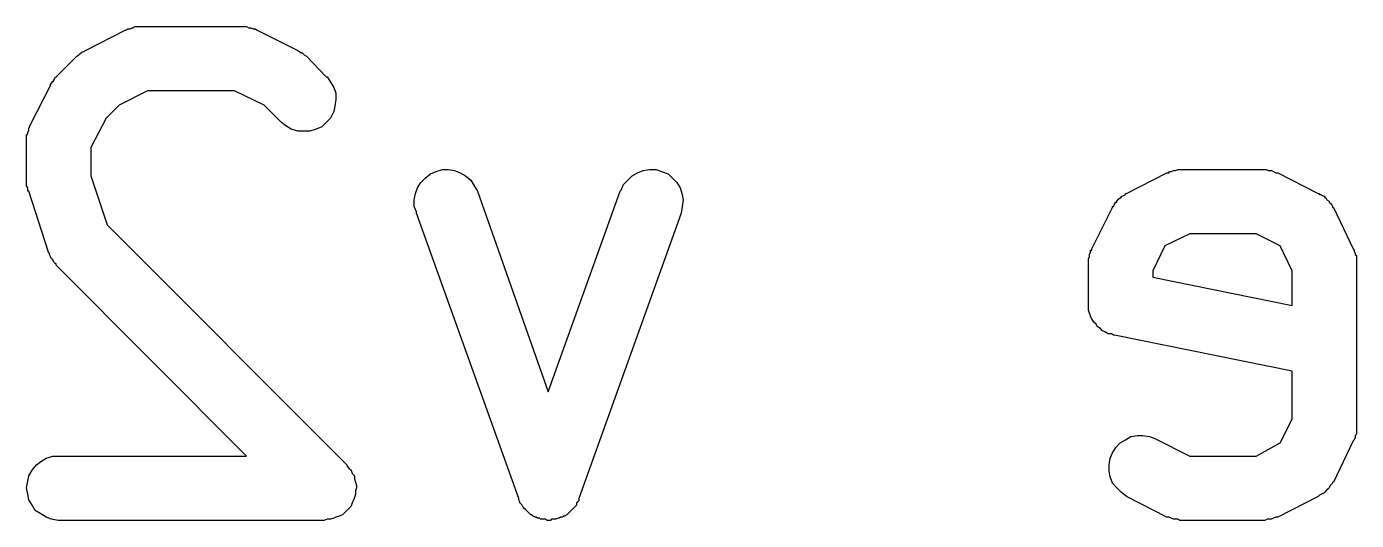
# Model space of a CAD drawing. Extents: x 15.91 to 17.39, y -11.49 to -9.94.
# Drawn here: x 15.9085 to 16.0306, y -10.3014 to -10.2561 of the extents above; entities that cross this region are included whole.
import ezdxf

# ---------------------------------------------------------------- set-up
doc = ezdxf.new("R2010")
doc.units = 0
doc.header["$MEASUREMENT"] = 0
doc.layers.add('BLACK', color=7, linetype='CONTINUOUS')

msp = doc.modelspace()

# ---------------------------------------------------------------- linework, layer by layer
at = {"layer": 'BLACK', "linetype": 'CONTINUOUS'}
for p, q in [((15.9177, -10.2564), (15.9178, -10.2563)), ((15.9178, -10.2563), (15.918, -10.2563)), ((15.918, -10.2563), (15.9182, -10.2562)), ((15.9182, -10.2562), (15.9183, -10.2562)), ((15.9183, -10.2562), (15.9184, -10.2561)), ((15.9184, -10.2561), (15.9186, -10.2561)), ((15.9186, -10.2561), (15.9188, -10.2561)), ((15.9188, -10.2561), (15.9189, -10.2561)), ((15.9189, -10.2561), (15.919, -10.2561)), ((15.919, -10.2561), (15.9283, -10.2561)), ((15.9283, -10.2561), (15.9284, -10.2561)), ((15.9284, -10.2561), (15.9285, -10.2561)), ((15.9285, -10.2561), (15.9285, -10.2561)), ((15.9285, -10.2561), (15.9287, -10.2561)), ((15.9287, -10.2561), (15.9289, -10.2562)), ((15.9289, -10.2562), (15.929, -10.2562)), ((15.929, -10.2562), (15.9291, -10.2562)), ((15.9291, -10.2562), (15.9293, -10.2563)), ((15.9293, -10.2563), (15.9295, -10.2563)), ((15.9295, -10.2563), (15.9296, -10.2564)), ((15.9139, -10.2583), (15.9176, -10.2564)), ((15.9176, -10.2564), (15.9177, -10.2564)), ((15.9177, -10.2564), (15.9177, -10.2564)), ((15.9296, -10.2564), (15.9296, -10.2564)), ((15.9296, -10.2564), (15.9334, -10.2583)), ((15.9112, -10.2607), (15.9131, -10.2588)), ((15.9131, -10.2588), (15.9133, -10.2587)), ((15.9131, -10.2588), (15.9131, -10.2588)), ((15.9133, -10.2587), (15.9134, -10.2586)), ((15.9134, -10.2586), (15.9135, -10.2585)), ((15.9135, -10.2585), (15.9136, -10.2584)), ((15.9136, -10.2584), (15.9137, -10.2584)), ((15.9137, -10.2584), (15.9139, -10.2583)), ((15.9334, -10.2583), (15.9334, -10.2583)), ((15.9334, -10.2583), (15.9336, -10.2584)), ((15.9336, -10.2584), (15.9337, -10.2585)), ((15.9337, -10.2585), (15.9338, -10.2585)), ((15.9338, -10.2585), (15.9339, -10.2586)), ((15.9339, -10.2586), (15.934, -10.2587)), ((15.934, -10.2587), (15.9342, -10.2588)), ((15.9342, -10.2588), (15.936, -10.2607)), ((15.9108, -10.2613), (15.9109, -10.2611)), ((15.9109, -10.2611), (15.911, -10.2611)), ((15.911, -10.261), (15.9111, -10.2608)), ((15.911, -10.2611), (15.911, -10.261)), ((15.9111, -10.2608), (15.9112, -10.2607)), ((15.936, -10.2607), (15.9361, -10.2607)), ((15.9361, -10.2607), (15.9364, -10.2612)), ((15.9364, -10.2612), (15.9367, -10.2617)), ((15.9088, -10.2652), (15.9107, -10.2615)), ((15.9107, -10.2614), (15.9108, -10.2613)), ((15.9107, -10.2615), (15.9107, -10.2614)), ((15.9196, -10.262), (15.917, -10.2633)), ((15.9276, -10.262), (15.9196, -10.262)), ((15.9303, -10.2633), (15.9276, -10.262)), ((15.9367, -10.2617), (15.9369, -10.2622)), ((15.9369, -10.2622), (15.9369, -10.2628)), ((15.917, -10.2633), (15.9158, -10.2645)), ((15.9319, -10.2649), (15.9303, -10.2633)), ((15.9368, -10.2634), (15.9367, -10.2639)), ((15.9369, -10.2628), (15.9368, -10.2634)), ((15.9158, -10.2645), (15.9144, -10.2672)), ((15.9323, -10.2652), (15.9319, -10.2649)), ((15.936, -10.2649), (15.9356, -10.2653)), ((15.9364, -10.2645), (15.936, -10.2649)), ((15.9367, -10.2639), (15.9364, -10.2645)), ((15.9085, -10.2661), (15.9086, -10.2659)), ((15.9085, -10.2663), (15.9085, -10.2661)), ((15.9086, -10.2658), (15.9087, -10.2656)), ((15.9086, -10.2659), (15.9086, -10.2658)), ((15.9086, -10.2658), (15.9086, -10.2658)), ((15.9087, -10.2654), (15.9088, -10.2653)), ((15.9087, -10.2656), (15.9087, -10.2654)), ((15.9088, -10.2653), (15.9088, -10.2652)), ((15.9328, -10.2655), (15.9323, -10.2652)), ((15.9334, -10.2657), (15.9328, -10.2655)), ((15.9339, -10.2657), (15.9334, -10.2657)), ((15.9345, -10.2657), (15.9339, -10.2657)), ((15.9351, -10.2655), (15.9345, -10.2657)), ((15.9356, -10.2653), (15.9351, -10.2655)), ((15.9085, -10.2664), (15.9085, -10.2663)), ((15.9085, -10.2665), (15.9085, -10.2664)), ((15.9085, -10.2703), (15.9085, -10.2665)), ((15.9085, -10.2665), (15.9085, -10.2665)), ((15.9144, -10.2672), (15.9144, -10.2698)), ((15.9144, -10.2698), (15.9159, -10.2743)), ((15.9451, -10.27), (15.9456, -10.2696)), ((15.9456, -10.2696), (15.9461, -10.2694)), ((15.9461, -10.2694), (15.9467, -10.2692)), ((15.9467, -10.2692), (15.9472, -10.2692)), ((15.9472, -10.2692), (15.9478, -10.2693)), ((15.9478, -10.2693), (15.9483, -10.2695)), ((15.9483, -10.2695), (15.9488, -10.2698)), ((15.9488, -10.2698), (15.9493, -10.2702)), ((15.9637, -10.2702), (15.9641, -10.2698)), ((15.9641, -10.2698), (15.9646, -10.2695)), ((15.9646, -10.2695), (15.9651, -10.2693)), ((15.9651, -10.2693), (15.9657, -10.2692)), ((15.9657, -10.2692), (15.9663, -10.2692)), ((15.9663, -10.2692), (15.9668, -10.2694)), ((15.9668, -10.2694), (15.9674, -10.2696)), ((15.9674, -10.2696), (15.9678, -10.27)), ((16.0095, -10.2714), (16.0132, -10.2695)), ((16.0132, -10.2695), (16.0133, -10.2695)), ((16.0133, -10.2695), (16.0134, -10.2695)), ((16.0134, -10.2695), (16.0134, -10.2694)), ((16.0134, -10.2694), (16.0136, -10.2694)), ((16.0136, -10.2694), (16.0138, -10.2693)), ((16.0138, -10.2693), (16.0139, -10.2693)), ((16.0139, -10.2693), (16.014, -10.2693)), ((16.014, -10.2693), (16.0142, -10.2692)), ((16.0142, -10.2692), (16.0144, -10.2692)), ((16.0144, -10.2692), (16.0145, -10.2692)), ((16.0145, -10.2692), (16.0146, -10.2692)), ((16.0146, -10.2692), (16.0221, -10.2692)), ((16.0221, -10.2692), (16.0222, -10.2692)), ((16.0221, -10.2692), (16.0221, -10.2692)), ((16.0222, -10.2692), (16.0223, -10.2692)), ((16.0223, -10.2692), (16.0225, -10.2693)), ((16.0225, -10.2693), (16.0227, -10.2693)), ((16.0227, -10.2693), (16.0228, -10.2693)), ((16.0228, -10.2693), (16.0228, -10.2693)), ((16.0228, -10.2693), (16.023, -10.2694)), ((16.023, -10.2694), (16.0232, -10.2695)), ((16.0232, -10.2695), (16.0233, -10.2695)), ((16.0233, -10.2695), (16.0234, -10.2695)), ((16.0234, -10.2695), (16.0271, -10.2714)), ((15.9085, -10.2705), (15.9085, -10.2703)), ((15.9085, -10.2706), (15.9085, -10.2705)), ((15.9085, -10.2707), (15.9085, -10.2706)), ((15.9086, -10.2709), (15.9085, -10.2707)), ((15.9086, -10.271), (15.9086, -10.2709)), ((15.9086, -10.2712), (15.9086, -10.271)), ((15.9442, -10.2714), (15.9444, -10.2709)), ((15.9444, -10.2709), (15.9447, -10.2704)), ((15.9447, -10.2704), (15.9451, -10.27)), ((15.9493, -10.2702), (15.9496, -10.2707)), ((15.9496, -10.2707), (15.9499, -10.2712)), ((15.9631, -10.2711), (15.9633, -10.2706)), ((15.9633, -10.2706), (15.9637, -10.2702)), ((15.9678, -10.27), (15.9682, -10.2704)), ((15.9682, -10.2704), (15.9685, -10.2709)), ((15.9685, -10.2709), (15.9687, -10.2715)), ((15.9087, -10.2712), (15.9086, -10.2712)), ((15.9105, -10.2768), (15.9087, -10.2712)), ((15.9441, -10.272), (15.9442, -10.2714)), ((15.9441, -10.2726), (15.9441, -10.272)), ((15.9499, -10.2712), (15.9564, -10.2896)), ((15.9564, -10.2896), (15.963, -10.2712)), ((15.963, -10.2712), (15.9631, -10.2711)), ((15.9687, -10.2715), (15.9688, -10.272)), ((15.9688, -10.272), (15.9687, -10.2726)), ((16.0084, -10.2724), (16.0085, -10.2722)), ((16.0085, -10.2722), (16.0086, -10.2722)), ((16.0086, -10.2721), (16.0088, -10.2719)), ((16.0086, -10.2722), (16.0086, -10.2721)), ((16.0088, -10.2719), (16.0089, -10.2718)), ((16.0089, -10.2718), (16.009, -10.2718)), ((16.009, -10.2717), (16.0092, -10.2716)), ((16.009, -10.2718), (16.009, -10.2717)), ((16.0092, -10.2716), (16.0094, -10.2715)), ((16.0094, -10.2715), (16.0094, -10.2714)), ((16.0094, -10.2714), (16.0095, -10.2714)), ((16.0271, -10.2714), (16.0272, -10.2714)), ((16.0272, -10.2714), (16.0272, -10.2715)), ((16.0272, -10.2715), (16.0273, -10.2715)), ((16.0273, -10.2715), (16.0275, -10.2716)), ((16.0275, -10.2716), (16.0277, -10.2717)), ((16.0277, -10.2717), (16.0277, -10.2718)), ((16.0277, -10.2718), (16.0278, -10.2718)), ((16.0278, -10.2718), (16.0279, -10.272)), ((16.0279, -10.272), (16.0281, -10.2721)), ((16.0281, -10.2721), (16.0281, -10.2722)), ((16.0281, -10.2722), (16.0281, -10.2722)), ((16.0281, -10.2722), (16.0283, -10.2724)), ((15.9443, -10.2731), (15.9441, -10.2726)), ((15.9443, -10.2732), (15.9443, -10.2731)), ((15.9537, -10.2994), (15.9443, -10.2732)), ((15.9686, -10.2732), (15.9592, -10.2994)), ((15.9687, -10.2726), (15.9686, -10.2732)), ((16.0063, -10.2765), (16.0082, -10.2727)), ((16.0082, -10.2727), (16.0082, -10.2726)), ((16.0082, -10.2726), (16.0083, -10.2726)), ((16.0082, -10.2727), (16.0082, -10.2727)), ((16.0083, -10.2726), (16.0084, -10.2724)), ((16.0283, -10.2724), (16.0284, -10.2726)), ((16.0284, -10.2726), (16.0284, -10.2727)), ((16.0284, -10.2727), (16.0285, -10.2727)), ((16.0285, -10.2727), (16.0303, -10.2765)), ((15.9159, -10.2743), (15.9379, -10.2963)), ((16.0153, -10.2751), (16.013, -10.2762)), ((16.0214, -10.2751), (16.0153, -10.2751)), ((16.0236, -10.2762), (16.0214, -10.2751)), ((15.9106, -10.2769), (15.9105, -10.2768)), ((15.9106, -10.277), (15.9106, -10.2769)), ((15.9107, -10.2772), (15.9106, -10.277)), ((16.0061, -10.277), (16.0062, -10.2768)), ((16.0061, -10.2771), (16.0061, -10.277)), ((16.0061, -10.2772), (16.0061, -10.2771)), ((16.0062, -10.2768), (16.0062, -10.2766)), ((16.0062, -10.2766), (16.0063, -10.2766)), ((16.0063, -10.2766), (16.0063, -10.2765)), ((16.013, -10.2762), (16.0119, -10.2785)), ((16.0247, -10.2785), (16.0236, -10.2762)), ((16.0303, -10.2765), (16.0303, -10.2765)), ((16.0303, -10.2765), (16.0304, -10.2766)), ((16.0304, -10.2766), (16.0304, -10.2767)), ((16.0304, -10.2767), (16.0305, -10.2769)), ((16.0305, -10.2769), (16.0305, -10.277)), ((16.0305, -10.277), (16.0306, -10.2771)), ((16.0306, -10.2771), (16.0306, -10.2772)), ((15.9108, -10.2774), (15.9107, -10.2772)), ((15.9109, -10.2775), (15.9108, -10.2774)), ((15.9108, -10.2774), (15.9108, -10.2774)), ((15.911, -10.2777), (15.9109, -10.2775)), ((15.9111, -10.2778), (15.911, -10.2777)), ((15.9112, -10.2779), (15.9111, -10.2778)), ((15.9112, -10.278), (15.9112, -10.2779)), ((15.9287, -10.2955), (15.9112, -10.278)), ((15.9112, -10.278), (15.9112, -10.278)), ((16.006, -10.2774), (16.0061, -10.2772)), ((16.006, -10.2776), (16.006, -10.2774)), ((16.006, -10.2777), (16.006, -10.2776)), ((16.006, -10.2778), (16.006, -10.2777)), ((16.006, -10.2777), (16.006, -10.2777)), ((16.006, -10.2815), (16.006, -10.2778)), ((16.0306, -10.2772), (16.0306, -10.2774)), ((16.0306, -10.2774), (16.0306, -10.2776)), ((16.0306, -10.2776), (16.0306, -10.2777)), ((16.0306, -10.2777), (16.0306, -10.2778)), ((16.0306, -10.2778), (16.0306, -10.2928)), ((16.0119, -10.2785), (16.0119, -10.2791)), ((16.0119, -10.2791), (16.0247, -10.2817)), ((16.0247, -10.2817), (16.0247, -10.2785)), ((16.006, -10.2818), (16.006, -10.2815)), ((16.006, -10.2821), (16.006, -10.2818)), ((16.0061, -10.2824), (16.006, -10.2821)), ((16.006, -10.2821), (16.006, -10.2821)), ((16.006, -10.2821), (16.006, -10.2821)), ((16.0062, -10.2826), (16.0061, -10.2824)), ((16.0062, -10.2827), (16.0062, -10.2826)), ((16.0063, -10.2829), (16.0062, -10.2827)), ((16.0062, -10.2827), (16.0062, -10.2827)), ((16.0065, -10.2832), (16.0063, -10.2829)), ((16.0067, -10.2834), (16.0065, -10.2832)), ((16.0065, -10.2832), (16.0065, -10.2832)), ((16.0065, -10.2832), (16.0065, -10.2832)), ((16.0068, -10.2836), (16.0067, -10.2834)), ((16.0071, -10.2838), (16.0068, -10.2836)), ((16.0068, -10.2836), (16.0068, -10.2836)), ((16.0068, -10.2836), (16.0068, -10.2836)), ((16.0073, -10.284), (16.0071, -10.2838)), ((16.0075, -10.2841), (16.0073, -10.284)), ((16.0073, -10.284), (16.0073, -10.284)), ((16.0073, -10.284), (16.0073, -10.284)), ((16.0078, -10.2843), (16.0075, -10.2841)), ((16.0081, -10.2843), (16.0078, -10.2843)), ((16.0078, -10.2843), (16.0078, -10.2843)), ((16.0078, -10.2843), (16.0078, -10.2843)), ((16.0083, -10.2844), (16.0081, -10.2843)), ((16.0084, -10.2844), (16.0083, -10.2844)), ((16.0083, -10.2844), (16.0083, -10.2844)), ((16.0083, -10.2844), (16.0083, -10.2844)), ((16.0083, -10.2844), (16.0083, -10.2844)), ((16.0247, -10.2877), (16.0084, -10.2844)), ((16.0247, -10.2921), (16.0247, -10.2877)), ((16.0236, -10.2943), (16.0247, -10.2921)), ((16.0306, -10.2928), (16.0306, -10.2928)), ((16.0306, -10.2928), (16.0306, -10.2929)), ((16.0306, -10.2929), (16.0306, -10.293)), ((16.0306, -10.293), (16.0306, -10.2932)), ((16.0089, -10.2943), (16.0094, -10.294)), ((16.0094, -10.294), (16.0099, -10.2937)), ((16.0099, -10.2937), (16.0105, -10.2936)), ((16.0105, -10.2936), (16.011, -10.2936)), ((16.011, -10.2936), (16.0116, -10.2937)), ((16.0116, -10.2937), (16.0121, -10.2939)), ((16.0121, -10.2939), (16.0153, -10.2955)), ((16.0303, -10.2941), (16.0285, -10.2979)), ((16.0304, -10.294), (16.0303, -10.2941)), ((16.0305, -10.2938), (16.0304, -10.294)), ((16.0304, -10.294), (16.0304, -10.294)), ((16.0306, -10.2935), (16.0305, -10.2936)), ((16.0305, -10.2936), (16.0305, -10.2938)), ((16.0306, -10.2932), (16.0306, -10.2934)), ((16.0306, -10.2934), (16.0306, -10.2935)), ((16.008, -10.2957), (16.0082, -10.2952)), ((16.0082, -10.2952), (16.0085, -10.2947)), ((16.0085, -10.2947), (16.0089, -10.2943)), ((16.0214, -10.2955), (16.0236, -10.2943)), ((15.909, -10.2968), (15.9094, -10.2963)), ((15.9094, -10.2963), (15.9098, -10.296)), ((15.9098, -10.296), (15.9103, -10.2957)), ((15.9103, -10.2957), (15.9109, -10.2955)), ((15.9109, -10.2955), (15.9115, -10.2955)), ((15.9115, -10.2955), (15.9287, -10.2955)), ((15.9379, -10.2963), (15.9379, -10.2963)), ((15.9379, -10.2963), (15.9379, -10.2963)), ((15.9379, -10.2963), (15.9379, -10.2963)), ((15.9379, -10.2963), (15.9379, -10.2964)), ((15.9379, -10.2964), (15.9381, -10.2966)), ((15.9381, -10.2966), (15.9383, -10.2968)), ((16.0079, -10.2963), (16.008, -10.2957)), ((16.0079, -10.2969), (16.0079, -10.2963)), ((16.0153, -10.2955), (16.0214, -10.2955)), ((15.9085, -10.2984), (15.9086, -10.2978)), ((15.9086, -10.2978), (15.9087, -10.2973)), ((15.9087, -10.2973), (15.909, -10.2968)), ((15.9383, -10.2968), (15.9383, -10.2968)), ((15.9383, -10.2968), (15.9383, -10.2968)), ((15.9383, -10.2968), (15.9384, -10.2971)), ((15.9384, -10.2971), (15.9386, -10.2973)), ((15.9386, -10.2973), (15.9386, -10.2973)), ((15.9386, -10.2973), (15.9386, -10.2973)), ((15.9386, -10.2973), (15.9386, -10.2976)), ((15.9386, -10.2976), (15.9387, -10.2979)), ((15.9387, -10.2979), (15.9387, -10.2979)), ((15.9387, -10.2979), (15.9387, -10.2979)), ((15.9387, -10.2979), (15.9388, -10.2982)), ((16.008, -10.2974), (16.0079, -10.2969)), ((16.0082, -10.298), (16.008, -10.2974)), ((16.0285, -10.2979), (16.0284, -10.2979)), ((16.0284, -10.2979), (16.0284, -10.2979)), ((16.0284, -10.2979), (16.0284, -10.298)), ((15.9086, -10.299), (15.9085, -10.2984)), ((15.9087, -10.2995), (15.9086, -10.299)), ((15.9387, -10.299), (15.9386, -10.2993)), ((15.9388, -10.2984), (15.9387, -10.2987)), ((15.9387, -10.2987), (15.9387, -10.299)), ((15.9387, -10.299), (15.9387, -10.299)), ((15.9387, -10.299), (15.9387, -10.299)), ((15.9388, -10.2982), (15.9388, -10.2984)), ((15.9388, -10.2984), (15.9388, -10.2984)), ((15.9388, -10.2984), (15.9388, -10.2984)), ((16.0086, -10.2984), (16.0082, -10.298)), ((16.009, -10.2988), (16.0086, -10.2984)), ((16.0095, -10.2992), (16.009, -10.2988)), ((16.0272, -10.2991), (16.0271, -10.2992)), ((16.0274, -10.299), (16.0272, -10.2991)), ((16.0272, -10.2991), (16.0272, -10.2991)), ((16.0276, -10.2989), (16.0274, -10.299)), ((16.0277, -10.2988), (16.0276, -10.2989)), ((16.0279, -10.2986), (16.0277, -10.2988)), ((16.0277, -10.2988), (16.0277, -10.2988)), ((16.028, -10.2985), (16.0279, -10.2986)), ((16.0281, -10.2984), (16.028, -10.2985)), ((16.0282, -10.2982), (16.0281, -10.2984)), ((16.0281, -10.2984), (16.0281, -10.2984)), ((16.0284, -10.298), (16.0282, -10.2982)), ((15.909, -10.3), (15.9087, -10.2995)), ((15.9093, -10.3005), (15.909, -10.3)), ((15.9381, -10.3003), (15.9379, -10.3005)), ((15.9383, -10.3001), (15.9381, -10.3003)), ((15.9384, -10.2998), (15.9383, -10.3001)), ((15.9383, -10.3001), (15.9383, -10.3001)), ((15.9383, -10.3001), (15.9383, -10.3001)), ((15.9385, -10.2996), (15.9384, -10.2998)), ((15.9386, -10.2993), (15.9385, -10.2996)), ((15.9385, -10.2996), (15.9385, -10.2996)), ((15.9385, -10.2996), (15.9385, -10.2996)), ((15.9537, -10.2995), (15.9537, -10.2994)), ((15.9538, -10.2997), (15.9537, -10.2995)), ((15.9538, -10.2998), (15.9538, -10.2997)), ((15.9539, -10.2999), (15.9538, -10.2998)), ((15.954, -10.3), (15.9539, -10.2999)), ((15.9541, -10.3002), (15.954, -10.3)), ((15.9542, -10.3003), (15.9541, -10.3002)), ((15.9543, -10.3004), (15.9542, -10.3003)), ((15.9587, -10.3003), (15.9586, -10.3004)), ((15.9588, -10.3002), (15.9587, -10.3003)), ((15.9589, -10.3001), (15.9588, -10.3002)), ((15.959, -10.3), (15.9589, -10.3001)), ((15.9591, -10.2997), (15.959, -10.2998)), ((15.959, -10.2998), (15.959, -10.3)), ((15.9592, -10.2996), (15.9591, -10.2997)), ((15.9592, -10.2994), (15.9592, -10.2994)), ((15.9592, -10.2994), (15.9592, -10.2996)), ((16.0132, -10.3011), (16.0095, -10.2992)), ((16.0095, -10.2992), (16.0095, -10.2992)), ((16.0271, -10.2992), (16.0234, -10.3011)), ((15.9098, -10.3008), (15.9093, -10.3005)), ((15.9103, -10.3011), (15.9098, -10.3008)), ((15.9108, -10.3013), (15.9103, -10.3011)), ((15.9114, -10.3014), (15.9108, -10.3013)), ((15.9115, -10.3014), (15.9114, -10.3014)), ((15.9358, -10.3014), (15.9115, -10.3014)), ((15.9361, -10.3013), (15.9358, -10.3014)), ((15.9364, -10.3013), (15.9361, -10.3013)), ((15.9367, -10.3012), (15.9364, -10.3013)), ((15.9364, -10.3013), (15.9364, -10.3013)), ((15.9364, -10.3013), (15.9364, -10.3013)), ((15.9369, -10.3011), (15.9367, -10.3012)), ((15.9372, -10.301), (15.9369, -10.3011)), ((15.9369, -10.3011), (15.9369, -10.3011)), ((15.9369, -10.3011), (15.9369, -10.3011)), ((15.9375, -10.3009), (15.9372, -10.301)), ((15.9377, -10.3007), (15.9375, -10.3009)), ((15.9375, -10.3009), (15.9375, -10.3009)), ((15.9375, -10.3009), (15.9375, -10.3009)), ((15.9379, -10.3005), (15.9377, -10.3007)), ((15.9379, -10.3005), (15.9379, -10.3005)), ((15.9379, -10.3005), (15.9379, -10.3005)), ((15.9544, -10.3005), (15.9543, -10.3004)), ((15.9545, -10.3006), (15.9544, -10.3005)), ((15.9546, -10.3007), (15.9545, -10.3006)), ((15.9547, -10.3008), (15.9546, -10.3007)), ((15.9548, -10.3009), (15.9547, -10.3008)), ((15.9549, -10.3009), (15.9548, -10.3009)), ((15.955, -10.301), (15.9549, -10.3009)), ((15.9552, -10.3011), (15.955, -10.301)), ((15.9553, -10.3011), (15.9552, -10.3011)), ((15.9554, -10.3012), (15.9553, -10.3011)), ((15.9556, -10.3012), (15.9554, -10.3012)), ((15.9557, -10.3013), (15.9556, -10.3012)), ((15.9559, -10.3013), (15.9557, -10.3013)), ((15.956, -10.3013), (15.9559, -10.3013)), ((15.9561, -10.3013), (15.956, -10.3013)), ((15.9563, -10.3014), (15.9561, -10.3013)), ((15.9564, -10.3014), (15.9563, -10.3014)), ((15.9566, -10.3014), (15.9564, -10.3014)), ((15.9567, -10.3013), (15.9566, -10.3014)), ((15.9569, -10.3013), (15.9567, -10.3013)), ((15.957, -10.3013), (15.9569, -10.3013)), ((15.9571, -10.3013), (15.957, -10.3013)), ((15.9573, -10.3012), (15.9571, -10.3013)), ((15.9574, -10.3012), (15.9573, -10.3012)), ((15.9575, -10.3011), (15.9574, -10.3012)), ((15.9577, -10.3011), (15.9575, -10.3011)), ((15.9578, -10.301), (15.9577, -10.3011)), ((15.9579, -10.301), (15.9578, -10.301)), ((15.9581, -10.3009), (15.9579, -10.301)), ((15.9582, -10.3008), (15.9581, -10.3009)), ((15.9583, -10.3007), (15.9582, -10.3008)), ((15.9584, -10.3006), (15.9583, -10.3007)), ((15.9585, -10.3005), (15.9584, -10.3006)), ((15.9586, -10.3004), (15.9585, -10.3005)), ((16.0133, -10.3011), (16.0132, -10.3011)), ((16.0134, -10.3011), (16.0133, -10.3011)), ((16.0136, -10.3012), (16.0134, -10.3011)), ((16.0138, -10.3013), (16.0136, -10.3012)), ((16.0139, -10.3013), (16.0138, -10.3013)), ((16.014, -10.3013), (16.0139, -10.3013)), ((16.0142, -10.3013), (16.014, -10.3013)), ((16.0144, -10.3014), (16.0142, -10.3013)), ((16.0145, -10.3014), (16.0144, -10.3014)), ((16.0144, -10.3014), (16.0144, -10.3014)), ((16.0146, -10.3014), (16.0145, -10.3014)), ((16.0221, -10.3014), (16.0146, -10.3014)), ((16.0222, -10.3014), (16.0221, -10.3014)), ((16.0224, -10.3013), (16.0222, -10.3014)), ((16.0222, -10.3014), (16.0222, -10.3014)), ((16.0226, -10.3013), (16.0224, -10.3013)), ((16.0227, -10.3013), (16.0226, -10.3013)), ((16.0228, -10.3013), (16.0227, -10.3013)), ((16.023, -10.3012), (16.0228, -10.3013)), ((16.0232, -10.3011), (16.023, -10.3012)), ((16.0233, -10.3011), (16.0232, -10.3011)), ((16.0234, -10.3011), (16.0233, -10.3011)), ((16.0233, -10.3011), (16.0233, -10.3011))]:
    msp.add_line(p, q, dxfattribs=at)

doc.saveas('drawing.dxf')
